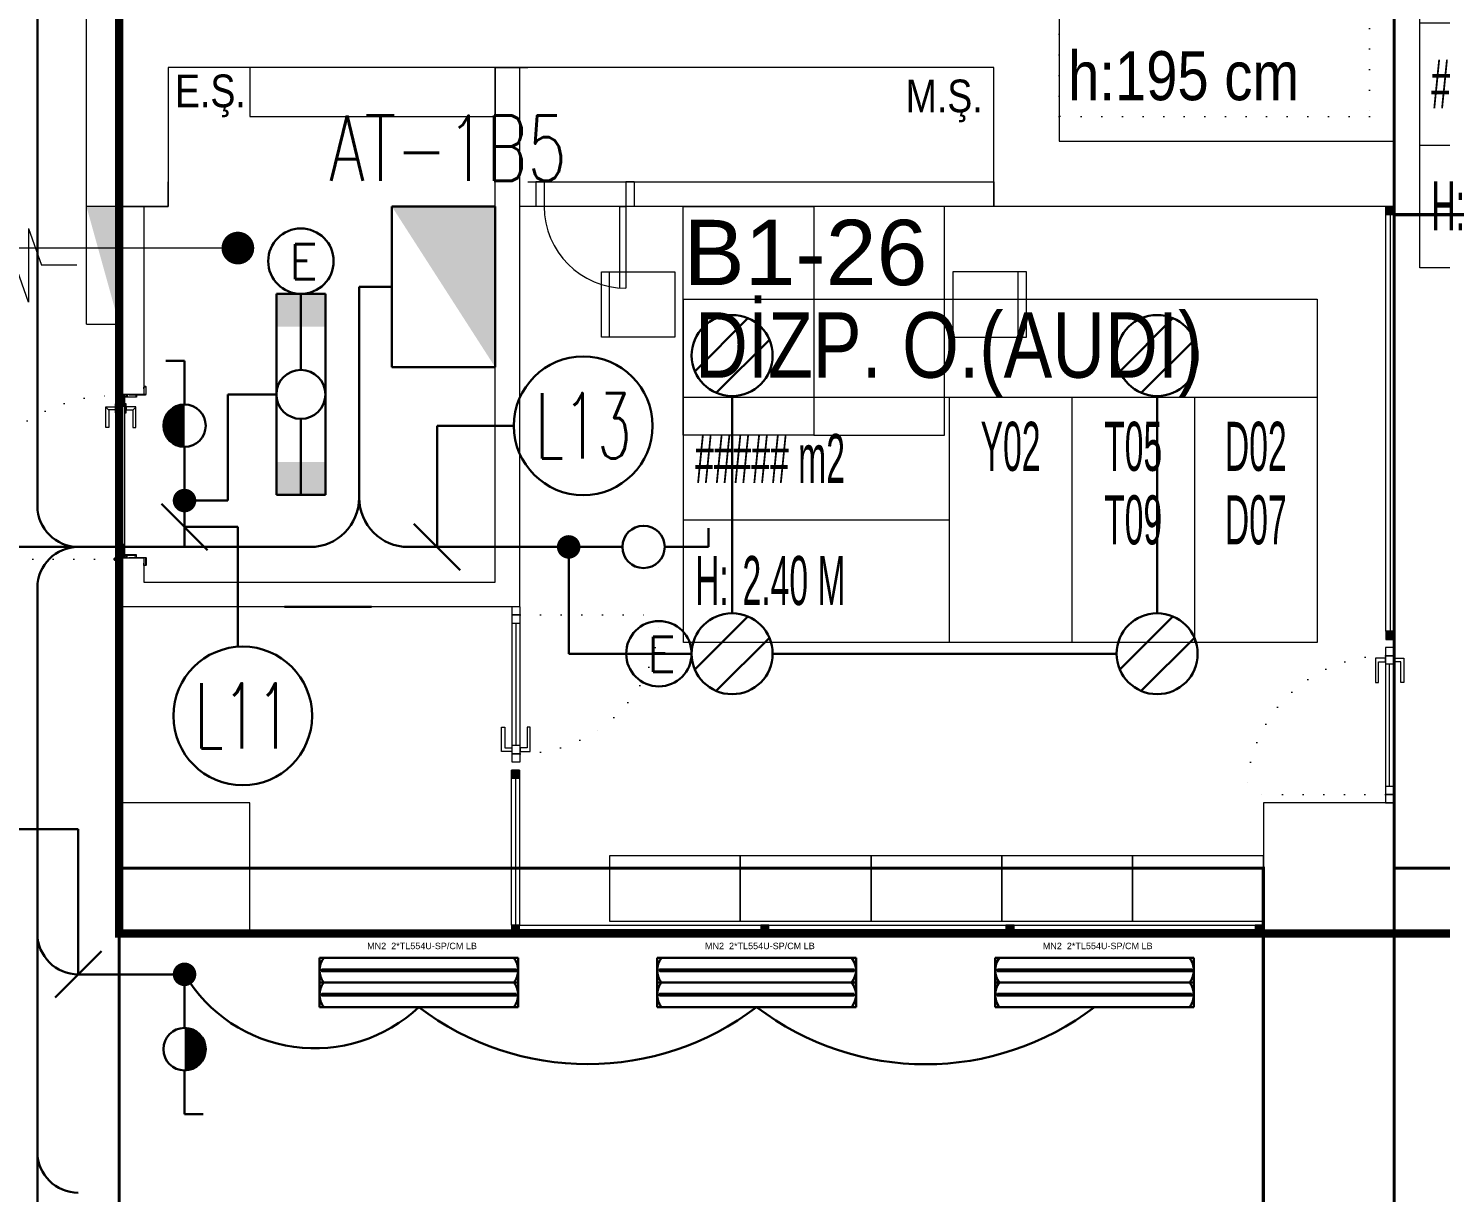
# Model space of a CAD drawing. Header units: metres. Extents: x -13316 to 152404, y -3899 to 30226.
# Drawn here: x 64704 to 65569, y 1761 to 2474 of the extents above; entities that cross this region are included whole.
import ezdxf
from ezdxf.enums import TextEntityAlignment as Align
from ezdxf.xclip import XClip

# ---------------------------------------------------------------- set-up
doc = ezdxf.new("R2010")
doc.units = ezdxf.units.M
doc.header["$LTSCALE"] = 100
doc.header["$MEASUREMENT"] = 0
doc.header["$XCLIPFRAME"] = 0
doc.header["$PDMODE"] = 1
for name, pattern in [('DOT2', [0.125, 0, -0.125]), ('DOT5', [0.75, 0, -0.75]), ('HIDDEN', [0.375, 0.25, -0.125])]:
    doc.linetypes.add(name, pattern=pattern)
doc.layers.get('0').update_dxf_attribs({"color": 9, "lineweight": 9})
for name, color, linetype, lineweight in [('00', 9, 'Continuous', 9), ('01', 9, 'Continuous', 9), ('05', 9, 'Continuous', 9), ('06B', 9, 'Continuous', 9), ('06D', 9, 'Continuous', 9), ('10', 9, 'Continuous', 9), ('15', 9, 'Continuous', 9), ('20', 9, 'DOT2', 9), ('21', 9, 'Continuous', 9), ('21_mahal200', 9, 'Continuous', 9), ('32-ekipman', 9, 'Continuous', 9), ('E-2x18W GÖMME PL COMPACT FLUORESAN ARMATÜR', 7, 'Continuous', 30), ('E-2x36 W SIVAÜSTÜ FLUORESAN ARMATÜR (ETANŞ)', 7, 'Continuous', 30), ('E-2x54 W SIVAÜSTÜ FLUORESAN YÜKSEK TAVAN ARMATÜRÜ', 7, 'Continuous', 30), ('E-ACİL AYDINLATMA KİTİ', 7, 'Continuous', 30), ('E-ANAHTAR', 7, 'Continuous', 30), ('E-ANAHTAR (ETANŞ)', 7, 'Continuous', 30), ('E-AYDINLATMA VE PRİZ PANOSU', 7, 'Continuous', 30), ('E-KABLO', 7, 'Continuous', 30), ('E-LINYE', 7, 'Continuous', 30)]:
    doc.layers.add(name, color=color, linetype=linetype, lineweight=lineweight)
doc.styles.add('Arial', font='arial.ttf', dxfattribs={"height": 2.5})
doc.styles.add('E-YAZI', font='txttw.shx')
doc.styles.add('MuuM_TEXT-STANDART', font='ARIALN.TTF')
doc.dimstyles.new('MuuM_DIM200', dxfattribs={"dimscale": 20, "dimtxt": 2, "dimasz": 1, "dimexe": 1, "dimexo": 1, "dimgap": 1, "dimtad": 1, "dimdec": 1, "dimrnd": 0.5, "dimdsep": 46, "dimtxsty": 'MuuM_TEXT-STANDART', "dimblk": 'ARCHTICK', "dimcen": 0, "dimdle": 0.15, "dimclrd": 256, "dimclre": 256, "dimclrt": 256, "dimadec": 0, "dimazin": 0, "dimtfac": 5, "dimtdec": 1, "dimtix": 1, "dimtmove": 2, "dimatfit": 3, "dimldrblk": 'DOT', "dimfxl": 3, "dimfxlon": 1, "dimtolj": 1, "dimlwd": -1, "dimlwe": -1, "dimarcsym": 0})

# ---------------------------------------------------------------- blocks, each defined once
blk = doc.blocks.new('100_2x18W GÖMME PL COMPACT FLUORESAN ARMATÜR')
at = {"layer": 'E-2x18W GÖMME PL COMPACT FLUORESAN ARMATÜR', "color": 7}
for p, q in [((-1.426, -0.605), (0.605, 1.426)), ((-0.605, -1.426), (1.426, 0.605))]:
    blk.add_line(p, q, dxfattribs=at)
at = {"layer": 'E-2x18W GÖMME PL COMPACT FLUORESAN ARMATÜR', "color": 4}
blk.add_circle((0, 0), 1.549, dxfattribs=at)
blk = doc.blocks.new('100_2x36 W SIVAÜSTÜ FLUORESAN ARMATÜR (ETANŞ)')
at = {"layer": 'E-2x36 W SIVAÜSTÜ FLUORESAN ARMATÜR (ETANŞ)', "color": 4}
for p, q in [((-6.15, 1.5), (6.15, 1.5)), ((-6.15, 1.5), (-6.15, -1.5)), ((6.15, 1.5), (6.15, -1.5)), ((-1.5, 0), (-6.15, 0)), ((1.5, 0), (6.15, 0)), ((-6.15, -1.5), (6.15, -1.5))]:
    blk.add_line(p, q, dxfattribs=at)
blk.add_circle((0, 0), 1.5, dxfattribs=at)
for points in [[(-4.15, 1.5), (-4.15, -1.5), (-6.15, 1.5), (-6.15, -1.5)], [(4.15, 1.5), (4.15, -1.5), (6.15, 1.5), (6.15, -1.5)]]:
    blk.add_solid(points, dxfattribs=at)
blk = doc.blocks.new('100_ANAHTAR (ETANŞ)')
at = {"layer": 'E-ANAHTAR (ETANŞ)', "color": 4}
for p, q in [((0, 5.345), (-0.714, 5.345)), ((0, 3.673), (0, 5.345)), ((0, 2.053), (0, 0))]:
    blk.add_line(p, q, dxfattribs=at)
at = {"layer": 'E-ANAHTAR (ETANŞ)', "color": 4, "const_width": 0.81}
blk.add_lwpolyline([(0, 3.268, 0.414214), (-0.405, 2.863, 0.414214), (0, 2.458, 0.414214)], format="xyb", dxfattribs=at)
at = {"layer": 'E-ANAHTAR (ETANŞ)', "color": 4}
blk.add_circle((0, 2.863), 0.81, dxfattribs=at)
blk = doc.blocks.new('100_ANAHTAR')
at = {"layer": 'E-ANAHTAR', "color": 4}
for p, q in [((0, 5.345), (-0.714, 5.345)), ((0, 3.673), (0, 5.345)), ((0, 2.053), (0, 0))]:
    blk.add_line(p, q, dxfattribs=at)
blk.add_circle((0, 2.863), 0.81, dxfattribs=at)
blk = doc.blocks.new('100_ACİL AYDINLATMA KİTİ')
at = {"layer": 'E-ACİL AYDINLATMA KİTİ', "color": 3}
blk.add_circle((0, 0), 1.251, dxfattribs=at)
at = {"layer": 'E-ACİL AYDINLATMA KİTİ', "color": 3, "style": 'E-YAZI'}
blk.add_text('E', height=1.34, dxfattribs=at).set_placement((-0.448, -0.694))
blk = doc.blocks.new('100_AYDINLATMA VE PRİZ PANOSU')
at = {"layer": 'E-AYDINLATMA VE PRİZ PANOSU', "color": 4}
for p, q in [((-3.072, 3.948), (3.072, 3.948)), ((-3.072, 0), (-3.072, 3.948)), ((3.072, 3.948), (3.072, 0)), ((3.072, 0), (-3.072, 0))]:
    blk.add_line(p, q, dxfattribs=at)
blk.add_solid([(3.072, 0), (-3.072, 0), (-3.072, 3.948)], dxfattribs=at)
blk = doc.blocks.new('2x54 W SIVAÜSTÜ FLUORESAN YÜKSEK TAVAN ARMATÜRÜ')
at = {"layer": 'E-2x54 W SIVAÜSTÜ FLUORESAN YÜKSEK TAVAN ARMATÜRÜ', "color": 4}
for p, q in [((-60.8, 15), (-60.8, -15)), ((-60.8, 15), (60.8, 15)), ((60.8, 15), (60.8, 0)), ((-60, 0), (-15, 0)), ((15, 0), (60, 0)), ((60.8, 0), (60.8, -15)), ((-60.8, -15), (60.8, -15))]:
    blk.add_line(p, q, dxfattribs=at)
at = {"layer": 'E-2x54 W SIVAÜSTÜ FLUORESAN YÜKSEK TAVAN ARMATÜRÜ', "color": 7}
for p, q in [((-60.8, 0), (60.8, 0)), ((-59.27, 8.01), (59.32, 8.01)), ((-59.16, 7.01), (59.44, 7)), ((-59.27, -6.99), (59.32, -6.99)), ((-59.16, -7.99), (59.44, -8))]:
    blk.add_line(p, q, dxfattribs=at)
for centre in [(-59.23, 7.63), (-59.23, 7.33), (59.36, 7.63), (59.36, 7.33), (-59.23, -7.37), (-59.23, -7.67), (59.36, -7.37), (59.36, -7.67)]:
    blk.add_circle(centre, 0.11, dxfattribs=at)
for centre, radius, start, end in [((-48.66, 7.5), 12.14, 141.85995, 218.14005), ((48.66, 7.5), 12.14, 321.85995, 38.14005), ((-59.12, 7.51), 0.515, 106.86737, 266.76121), ((-59.32, 7.49), 0.519, 289.2244, 84.40418), ((59.47, 7.51), 0.515, 106.86737, 266.76121), ((59.27, 7.49), 0.519, 289.2244, 84.40418), ((-48.66, -7.5), 12.14, 141.85995, 218.14005), ((-59.12, -7.49), 0.515, 106.86737, 266.76121), ((-59.32, -7.51), 0.519, 289.2244, 84.40418), ((48.66, -7.5), 12.14, 321.85995, 38.14005), ((59.47, -7.49), 0.515, 106.86737, 266.76121), ((59.27, -7.51), 0.519, 289.2244, 84.40418)]:
    blk.add_arc(centre, radius, start, end, dxfattribs=at)
at = {"layer": 'E-2x54 W SIVAÜSTÜ FLUORESAN YÜKSEK TAVAN ARMATÜRÜ', "color": 7, "style": 'Arial'}
blk.add_text('MN2  2*TL554U-SP/CM LB', height=3.9508, dxfattribs=at).set_placement((-31.61, 20.4))
blk = doc.blocks.new('p-kolon_80x80')
blk.add_lwpolyline([(-40, -40), (40, -40), (40, 40), (-40, 40)], close=True)
blk = doc.blocks.new('1.bod.mimari.elk')
at = {"layer": '01'}
blk.add_lwpolyline([(8420, -6585), (8420, -6500), (8420, -6460), (8420, -6150), (9220, -6150), (9220, -6190), (8470, -6190), (8470, -6460), (9015, -6460), (9015, -6545), (9220, -6545), (9220, -6585), (8975, -6585), (8975, -6500), (8470, -6500)], dxfattribs=at)
for p in [(8480, -6990), (9180, -6990)]:
    blk.add_blockref('p-kolon_80x80', p, dxfattribs=at)
blk = doc.blocks.new('p-işyeri')
at = {"color": 0, "const_width": 2}
blk.add_lwpolyline([(200, 0), (200, 700), (-200, 700), (-200, 0)], close=True, dxfattribs=at)
blk = doc.blocks.new('gr-p-birim')
blk.add_lwpolyline([(-0.5, -0.5), (0.5, -0.5), (0.5, 0.5), (-0.5, 0.5)], close=True)
blk = doc.blocks.new('gr-p-barel kilitli kapı kolu')
at = {"flags": 128}
for points in [[(-0.9, 0.8), (-0.9, 4.9), (-11.7, 4.9), (-11.7, 6.7), (0.9, 6.7), (0.9, 0.8)], [(-0.8, 5), (0.8, 6.6)]]:
    blk.add_lwpolyline(points, dxfattribs=at)
blk.add_lwpolyline([(-2.75, 0), (-2.75, 0.7), (2.75, 0.7), (2.75, 0)])
blk.add_lwpolyline([(-1.3, 0.7), (1.3, 0.7), (1.3, 0.8), (-1.3, 0.8)], close=True)
blk = doc.blocks.new('prf-scr2')
at = {"linetype": 'DOT2', "ltscale": 10}
blk.add_line((0, 0.19), (0, -1.06), dxfattribs=at)
for p, q in [((0.09, -0.24), (-0.09, -0.2)), ((-0.09, -0.24), (0.09, -0.28)), ((0.09, -0.32), (-0.09, -0.28)), ((-0.09, -0.32), (0.09, -0.36)), ((0.09, -0.4), (-0.09, -0.36)), ((-0.09, -0.4), (0.09, -0.44)), ((0.09, -0.48), (-0.09, -0.44)), ((-0.09, -0.48), (0.09, -0.52)), ((0.09, -0.56), (-0.09, -0.52)), ((-0.09, -0.56), (0.09, -0.6)), ((0.09, -0.64), (-0.09, -0.6)), ((-0.09, -0.64), (0.09, -0.68)), ((0.09, -0.72), (-0.09, -0.68)), ((-0.09, -0.72), (0.09, -0.76)), ((0.06, -0.84), (-0.08, -0.76)), ((-0.07, -0.8), (0.06, -0.84)), ((0.09, -0.17), (0, -0.15)), ((0, -0.18), (0.09, -0.2))]:
    blk.add_line(p, q)
blk.add_lwpolyline([(0.23, 0), (-0.23, 0), (-0.23, -0.01), (-0.12, -0.14), (0.12, -0.14), (0.23, -0.01), (0.23, 0)], close=True)
for points in [[(0.23, -0.01), (-0.23, -0.01)], [(-0.09, -0.14), (-0.09, -0.2), (-0.12, -0.22), (-0.12, -0.23), (-0.09, -0.24), (-0.09, -0.28), (-0.12, -0.3), (-0.12, -0.31), (-0.09, -0.32), (-0.09, -0.36), (-0.12, -0.38), (-0.12, -0.39), (-0.09, -0.4), (-0.09, -0.44), (-0.12, -0.46), (-0.12, -0.46), (-0.09, -0.48), (-0.09, -0.52), (-0.12, -0.54), (-0.12, -0.54), (-0.09, -0.56), (-0.09, -0.6), (-0.12, -0.62), (-0.12, -0.62), (-0.09, -0.64), (-0.09, -0.68), (-0.12, -0.69), (-0.12, -0.7), (-0.09, -0.72), (-0.09, -0.73), (-0.08, -0.76), (-0.1, -0.77), (-0.1, -0.78), (-0.07, -0.8), (-0.01, -0.94), (0, -0.95), (0.01, -0.94), (0.08, -0.76), (0.09, -0.76), (0.12, -0.74), (0.12, -0.73), (0.09, -0.72), (0.09, -0.68), (0.12, -0.66), (0.12, -0.66), (0.09, -0.64), (0.09, -0.6), (0.12, -0.58), (0.12, -0.58), (0.09, -0.56), (0.09, -0.52), (0.12, -0.5), (0.12, -0.5), (0.09, -0.48), (0.09, -0.44), (0.12, -0.43), (0.12, -0.42), (0.09, -0.4), (0.09, -0.36), (0.12, -0.35), (0.12, -0.34), (0.09, -0.32), (0.09, -0.28), (0.12, -0.27), (0.12, -0.26), (0.09, -0.24), (0.09, -0.2), (0.12, -0.19), (0.12, -0.18), (0.09, -0.17), (0.09, -0.14)]]:
    blk.add_lwpolyline(points)
blk = doc.blocks.new('K-SAC-01')
at = {"layer": '10'}
for points in [[(-4.6, 16.2, -0.414214), (-4.5, 16.3), (-0.1, 16.3, -0.414214), (0, 16.2), (0, 5.9), (0.2, 5.9), (0.2, 16.2, 0.414214), (-0.1, 16.5), (-4.5, 16.5, 0.414214), (-4.8, 16.2), (-4.8, 15.3, 0.414214), (-4.5, 15), (-3.4, 15), (-3.4, 15.2), (-4.5, 15.2, -0.414214), (-4.6, 15.3)], [(0.2, 10.3, -0.414214), (0.5, 10.6), (1.5, 10.6, -0.414214), (1.8, 10.3), (1.8, 3.9, -0.414214), (1.5, 3.6, -0.414214), (1.2, 3.9), (1.2, 4.8), (0.2, 4.8), (0.2, -1.2, -0.414214), (-0.1, -1.5), (-4.5, -1.5, -0.414214), (-4.8, -1.2), (-4.8, -0.3, -0.414214), (-4.5, 0), (-3.4, 0), (-3.4, -0.2), (-4.5, -0.2, 0.414214), (-4.6, -0.3), (-4.6, -1.2, 0.414214), (-4.5, -1.3), (-0.1, -1.3, 0.414214), (0, -1.2), (0, 5), (1.4, 5), (1.4, 3.9, 0.414214), (1.5, 3.8, 0.414214), (1.6, 3.9), (1.6, 10.3, 0.414214), (1.5, 10.4), (0.5, 10.4, 0.414214), (0.4, 10.3), (0.4, 9.4), (0.2, 9.4)], [(99.8, 10.3, 0.414214), (99.5, 10.6), (98.5, 10.6, 0.414214), (98.2, 10.3), (98.2, 3.9, 0.414214), (98.5, 3.6, 0.414214), (98.8, 3.9), (98.8, 4.8), (99.8, 4.8), (99.8, -1.2, 0.414214), (100.1, -1.5), (104.5, -1.5, 0.414214), (104.8, -1.2), (104.8, -0.3, 0.414214), (104.5, 0), (103.4, 0), (103.4, -0.2), (104.5, -0.2, -0.414214), (104.6, -0.3), (104.6, -1.2, -0.414214), (104.5, -1.3), (100.1, -1.3, -0.414214), (100, -1.2), (100, 5), (98.6, 5), (98.6, 3.9, -0.414214), (98.5, 3.8, -0.414214), (98.4, 3.9), (98.4, 10.3, -0.414214), (98.5, 10.4), (99.5, 10.4, -0.414214), (99.6, 10.3), (99.6, 9.4), (99.8, 9.4)], [(104.6, 16.2, 0.414214), (104.5, 16.3), (100.1, 16.3, 0.414214), (100, 16.2), (100, 5.9), (99.8, 5.9), (99.8, 16.2, -0.414214), (100.1, 16.5), (104.5, 16.5, -0.414214), (104.8, 16.2), (104.8, 15.3, -0.414214), (104.5, 15), (103.4, 15), (103.4, 15.2), (104.5, 15.2, 0.414214), (104.6, 15.3)], [(-0.38, -2.01), (1, -1.37), (1, 1.5), (1.2, 1.5), (1.2, -1.5), (-0.27, -2.18, -14.796002)]]:
    blk.add_lwpolyline(points, format="xyb", close=True, dxfattribs=at)
for points in [[(98.8, 0.15), (98.8, 2.15), (99.1, 2.15), (99.1, 3.19), (1.5, 3.19), (1.5, 2.15), (1.8, 2.15), (1.8, 0.15), (1.5, 0.15), (1.5, 1.85), (1.2, 1.85), (1.2, 3.49), (99.4, 3.49), (99.4, 1.85), (99.1, 1.85), (99.1, 0.15)], [(98.8, 2.15), (98.8, 0.15), (99.4, 0.15), (99.4, -1.5), (1.2, -1.5), (1.2, 0.15), (1.8, 0.15), (1.8, 2.15), (2.1, 2.15), (2.1, -0.15), (1.5, -0.15), (1.5, -1.2), (99.1, -1.2), (99.1, -0.15), (98.5, -0.15), (98.5, 2.15), (98.8, 2.15)]]:
    blk.add_lwpolyline(points, dxfattribs=at)
for points in [[(2.1, 3), (8.1, 3), (8.1, -1), (2.1, -1)], [(2.4, 2.7), (7.8, 2.7), (7.8, -0.7), (2.4, -0.7)], [(98.5, 3), (92.5, 3), (92.5, -1), (98.5, -1)], [(98.2, 2.7), (92.8, 2.7), (92.8, -0.7), (98.2, -0.7)]]:
    blk.add_lwpolyline(points, close=True, dxfattribs=at)
blk.add_circle((-0.95, -2.5), 0.55, dxfattribs=at)
at = {"layer": '20', "linetype": 'HIDDEN'}
for points in [[(-0.2, -1.3), (-0.2, 0), (-1.7, 0), (-1.7, -1.3)], [(-0.4, -1.99), (-0.4, -0.2), (-1.5, -0.2), (-1.5, -1.99)]]:
    blk.add_lwpolyline(points, dxfattribs=at)
at = {"layer": '20'}
blk.add_lwpolyline([(-0.95, -2.5), (-0.95, -102.85)], dxfattribs=at)
blk.add_arc((-0.95, -2.5), 100.35, 270, 1.51314, dxfattribs=at)
at = {"layer": '06B'}
blk.add_blockref('gr-p-barel kilitli kapı kolu', (91.4, 3.51), dxfattribs=at)
at = {"layer": '06B', "xscale": -1, "rotation": 180}
blk.add_blockref('gr-p-barel kilitli kapı kolu', (91.4, -1.51), dxfattribs=at)
at = {"layer": '10', "xscale": -1, "rotation": 90}
blk.add_blockref('prf-scr2', (1.5, 1), dxfattribs=at)
at = {"layer": '10', "rotation": 270}
blk.add_blockref('prf-scr2', (99.1, 1.22), dxfattribs=at)
blk = doc.blocks.new('p-al-01')
at = {"layer": '06B'}
for points in [[(27.05, 4.35), (27.05, 10.6), (42.05, 10.6), (42.05, 8.72), (29.3, 8.72), (29.3, 8.72), (29.3, 4.35), (27.05, 4.35)], [(27.05, -0.65), (27.05, -6.9), (42.05, -6.9), (42.05, -5.03), (29.3, -5.03), (29.3, -5.03), (29.3, -0.65), (27.05, -0.65)]]:
    blk.add_lwpolyline(points, dxfattribs=at)
at = {"layer": '06D'}
for p, q in [((115.67, 4.35), (28.8, 4.35)), ((28.8, -0.65), (115.67, -0.65))]:
    blk.add_line(p, q, dxfattribs=at)
at = {"layer": '10'}
for points in [[(25.67, -0.65), (25.67, 4.35), (20.67, 4.35), (20.67, -0.65)], [(30.67, -0.65), (30.67, 4.35), (25.67, 4.35), (25.67, -0.65)], [(110.67, -0.65), (110.67, 4.35), (105.67, 4.35), (105.67, -0.65)], [(115.67, -0.65), (115.67, 4.35), (110.67, 4.35), (110.67, -0.65)]]:
    blk.add_lwpolyline(points, close=True, dxfattribs=at)
at = {"layer": '15'}
blk.add_lwpolyline([(105.67, 1.85), (30.67, 1.85)], dxfattribs=at)
at = {"layer": '20'}
blk.add_lwpolyline([(110.67, -0.65), (110.67, -85.65)], dxfattribs=at)
blk.add_arc((110.67, -0.65), 85, 180, 270, dxfattribs=at)
blk = doc.blocks.new('prf-10x10')
blk.add_lwpolyline([(-5, -5), (5, -5), (5, 5), (-5, 5)], close=True)
at = {"color": 255}
blk.add_solid([(-5, -5), (5, -5), (-5, 5), (5, 5)], dxfattribs=at)
at = {"layer": '10'}
blk.add_point((0, 0), dxfattribs=at)
blk = doc.blocks.new('YD-72-20')
at = {"linetype": 'Continuous'}
for p, q in [((0, 0.7139), (-0.0282, 0.6343)), ((0, 0.7139), (0.0282, 0.6343)), ((0, 0.4335), (0, 0.7139)), ((0.225, 0.3547), (0, 0.4335)), ((-0.225, 0.3547), (0.225, 0.3547)), ((-0.225, 0.3547), (0, 0.276)), ((0, 0.058), (0, 0.276)), ((0.36, 0), (-0.36, 0)), ((0.36, 0), (0.36, -0.2))]:
    blk.add_line(p, q, dxfattribs=at)
blk.add_solid([(0.36, -0.2), (-0.36, 0), (-0.36, -0.2)])
blk = doc.blocks.new('b1 yan.dol')
at = {"xscale": -100, "yscale": 100, "zscale": 100, "rotation": 90}
blk.add_blockref('YD-72-20', (64420, -17502.42), dxfattribs=at)
blk = doc.blocks.new('p-sandalye')
blk.add_line((-45, 20), (-45, -20))
blk.add_lwpolyline([(-5, 20), (-50, 20), (-50, -20), (-5, -20)], close=True)
blk.add_point((0, 0.11))
blk = doc.blocks.new('p-masa_servis')
at = {"linetype": 'DOT5'}
blk.add_lwpolyline([(0, 0), (0, 0)], dxfattribs=at)
blk.add_lwpolyline([(0, 0), (0, -80), (140, -80), (140, 0)], close=True)
for p, rotation in [((60, 0), 270), ((50, -110.11), 2.073722e-10)]:
    blk.add_blockref('p-sandalye', p, dxfattribs=dict(rotation=rotation))
blk = doc.blocks.new('_ArchTick')
at = {"color": 0, "linetype": 'ByBlock', "const_width": 0.15}
blk.add_lwpolyline([(-0.5, -0.5), (0.5, 0.5)], dxfattribs=at)
blk = doc.blocks.new('_Dot')
at = {"color": 0, "linetype": 'ByBlock', "lineweight": -2}
blk.add_line((-0.5, 0), (-1, 0), dxfattribs=at)
at = {"color": 0, "linetype": 'ByBlock', "const_width": 0.5}
blk.add_lwpolyline([(-0.25, 0, 1), (0.25, 0, 1)], format="xyb", close=True, dxfattribs=at)
blk = doc.blocks.new('0_roomno2')
blk.add_lwpolyline([(19.375, -10.5), (0, -10.5), (0, 0), (19.375, 0)], close=True)
for points in [[(0, -3), (19.375, -3)], [(8.125, -3), (8.125, -10.5)], [(11.875, -3), (11.875, -10.5)], [(15.625, -3), (15.625, -10.5)], [(0, -6.75), (8.125, -6.75)]]:
    blk.add_lwpolyline(points)
at = {"style": 'MuuM_TEXT-STANDART', "width": 0.6}
blk.add_text('H:', height=1.5, dxfattribs=at).set_placement((0.35, -8.608), align=Align.MIDDLE_LEFT)
at = {"style": 'Arial'}
blk.add_attdef('ODANO', (0, 1.17), '', height=2, dxfattribs=at)
blk.add_attdef('MEKANADI', text='', height=2, dxfattribs=at).set_placement((0.35, -3), align=Align.BOTTOM_LEFT)
at = {"style": 'MuuM_TEXT-STANDART', "width": 0.6}
for tag, p in [('YER01', (10, -4.5)), ('TAVAN01', (13.75, -4.5)), ('DUVAR01', (17.5, -4.5)), ('YER02', (10, -6.75)), ('TAVAN02', (13.75, -6.75)), ('DUVAR02', (17.5, -6.75)), ('YER03', (10, -9)), ('TAVAN03', (13.75, -9)), ('DUVAR03', (17.5, -9))]:
    blk.add_attdef(tag, text='', height=1.5, dxfattribs=at).set_placement(p, align=Align.MIDDLE_CENTER)
for tag, p in [('M2', (0.35, -4.875)), ('TEMIZTAVANYUKSEKLIGI', (1.8, -8.608))]:
    blk.add_attdef(tag, text='', height=1.5, dxfattribs=at).set_placement(p, align=Align.MIDDLE_LEFT)
blk = doc.blocks.new('ttttttttttttt')
for points in [[(3983.49, -30733.6), (3983.49, -30748.6)], [(3988.49, -30733.6), (3983.49, -30733.6)], [(3988.49, -30733.6), (3988.49, -30748.6)], [(4043.49, -30733.6), (4038.49, -30733.6)], [(4038.49, -30733.6), (4038.49, -30748.6)], [(4043.49, -30733.6), (4043.49, -30748.6)], [(3988.49, -30748.6), (3983.49, -30748.6)], [(4034.49, -30748.6), (3988.49, -30748.6)], [(4034.49, -30748.6), (4034.49, -30798.6)], [(4034.49, -30748.6), (4038.49, -30748.6)], [(4043.49, -30748.6), (4038.49, -30748.6)], [(4038.49, -30748.6), (4038.49, -30798.6)]]:
    blk.add_lwpolyline(points)
blk.add_arc((4038.49, -30748.6), 50, 180, 270)
blk = doc.blocks.new('1.bod.mimari1.elk')
at = {"layer": '00'}
for p, q in [((8670, -6500), (8690, -6500)), ((8685, -6500), (8685, -6830)), ((8470, -6585), (8470, -6570)), ((8670, -6815), (8670, -6570)), ((8690, -6570), (8975, -6570)), ((8975, -6570), (8975, -6585)), ((8440, -6700), (8440, -6585)), ((8440, -6585), (8470, -6585)), ((8455, -6585), (8455, -6700)), ((8975, -6585), (8685, -6585)), ((8455, -6700), (8440, -6700)), ((8440, -6830), (8440, -6800)), ((8440, -6800), (8455, -6800)), ((8455, -6800), (8455, -6815)), ((8455, -6815), (8670, -6815)), ((8455, -6830), (8440, -6830)), ((8685, -6830), (8455, -6830)), ((8455, -6830), (8455, -6830))]:
    blk.add_line(p, q, dxfattribs=at)
blk.add_lwpolyline([(8670, -6500), (8670, -6570)], dxfattribs=at)
at = {"layer": '01'}
blk.add_lwpolyline([(8420, -6500), (8420, -6500), (8420, -6460), (8420, -6150), (9220, -6150), (9220, -6190), (8470, -6190), (8470, -6460), (9015, -6460), (9015, -6545), (9220, -6545), (9220, -6585), (8975, -6585), (8975, -6500), (8470, -6500), (8470, -6585), (8420, -6585), (8420, -6500)], dxfattribs=at)
at = {"layer": '06D'}
for points in [[(8670, -6500), (8520, -6500), (8520, -6530), (8670, -6530), (8670, -6500)], [(8670, -6500), (8520, -6500), (8520, -6530), (8670, -6530), (8670, -6500)], [(8680, -7025), (9135, -7025)], [(8680, -7030), (9135, -7030)]]:
    blk.add_lwpolyline(points, dxfattribs=at)
for points in [[(9215, -6585), (9220, -6585), (9220, -6845), (9215, -6845)], [(8680, -6930), (8685, -6930), (8685, -7025), (8680, -7025)]]:
    blk.add_lwpolyline(points, close=True, dxfattribs=at)
at = {"layer": '15'}
for points in [[(9217.5, -6590), (9217.5, -6845)], [(8682.5, -6935), (8682.5, -7025)], [(8680, -7027.5), (9135, -7027.5)]]:
    blk.add_lwpolyline(points, dxfattribs=at)
at = {"layer": '20', "ltscale": 2, "const_width": 5}
blk.add_lwpolyline([(9920, -7030), (8440, -7030), (8440, -6150), (9920, -6150)], close=True, dxfattribs=at)
at = {"layer": '20'}
blk.add_lwpolyline([(9015, -6350), (9205, -6350), (9205, -6530), (9015, -6530)], close=True, dxfattribs=at)
blk.add_blockref('ttttttttttttt', (4711.51, 24163.6))
at = {"xscale": -1, "rotation": 270}
blk.add_blockref('K-SAC-01', (8440, -6800), dxfattribs=at)
for p, rotation in [((8684.6, -6945.67), 90), ((9215.4, -6834.33), 270)]:
    blk.add_blockref('p-al-01', p, dxfattribs=dict(rotation=rotation))
at = {"layer": '05'}
ref = blk.add_blockref('p-masa_servis', (8785, -6585), dxfattribs=dict(at, xscale=-1, rotation=90))
XClip(ref).set_block_clipping_path([(-55.5106706136, -84.5585723777), (163.3295749435, 61.9818189005)])
ref = blk.add_blockref('p-masa_servis', (8945, -6585), dxfattribs=dict(at, rotation=270))
XClip(ref).set_block_clipping_path([(-55.5106706136, -84.5585723777), (163.3295749435, 61.9818189005)])
at = {"layer": '05', "xscale": 40, "yscale": 80, "rotation": 270}
for p in [(8780, -7002.5), (8860, -7002.5), (8940, -7002.5), (9020, -7002.5), (9100, -7002.5)]:
    blk.add_blockref('gr-p-birim', p, dxfattribs=at)
at = {"layer": '06D', "color": 89, "linetype": 'HIDDEN', "true_color": 0x2e4d23, "rotation": 90}
for p in [(9920, -6390), (9920, -6790), (9140, -7190), (9920, -7190)]:
    blk.add_blockref('p-işyeri', p, dxfattribs=at)
at = {"layer": '10', "extrusion": (0, 0, -1), "xscale": -0.5, "yscale": 0.5, "zscale": -1, "rotation": 270}
for p in [(-9217.5, -6587.5), (-9217.5, -6847.5), (-8682.5, -6932.5), (-8682.5, -7027.5)]:
    blk.add_blockref('prf-10x10', p, dxfattribs=at)
at = {"layer": '10', "xscale": 0.5, "yscale": 0.5, "rotation": 90}
for p in [(9217.5, -6847.5), (8682.5, -7027.5), (8835, -7027.5), (8985, -7027.5), (9137.5, -7027.5)]:
    blk.add_blockref('prf-10x10', p, dxfattribs=at)
at = {"layer": '21_mahal200'}
ref = blk.add_blockref('0_roomno2', (9235.73, -6412.52), dxfattribs=dict(at, xscale=20, yscale=20, zscale=20))
ref.add_attrib('ODANO', 'B1-25', (9235.73, -6403.88), dxfattribs={"layer": '0', "height": 40, "style": 'Arial'})
ref.add_attrib('MEKANADI', 'Y.G.H.', dxfattribs={"layer": '0', "height": 40, "style": 'Arial'}).set_placement((9242.73, -6472.52), align=Align.BOTTOM_LEFT)
ref.add_attrib('M2', '#### m2', dxfattribs={"layer": '0', "height": 30, "style": 'MuuM_TEXT-STANDART', "width": 0.6}).set_placement((9242.73, -6510.02), align=Align.MIDDLE_LEFT)
ref.add_attrib('TEMIZTAVANYUKSEKLIGI', '2.90 M', dxfattribs={"layer": '0', "height": 30, "style": 'MuuM_TEXT-STANDART', "width": 0.6}).set_placement((9271.73, -6584.68), align=Align.MIDDLE_LEFT)
ref.add_attrib('YER01', 'Y01', dxfattribs={"layer": '0', "height": 30, "style": 'MuuM_TEXT-STANDART', "width": 0.6}).set_placement((9435.73, -6502.52), align=Align.MIDDLE_CENTER)
ref.add_attrib('TAVAN01', 'T09', dxfattribs={"layer": '0', "height": 30, "style": 'MuuM_TEXT-STANDART', "width": 0.6}).set_placement((9510.73, -6502.52), align=Align.MIDDLE_CENTER)
ref.add_attrib('DUVAR01', 'D07', dxfattribs={"layer": '0', "height": 30, "style": 'MuuM_TEXT-STANDART', "width": 0.6}).set_placement((9585.73, -6502.52), align=Align.MIDDLE_CENTER)
ref = blk.add_blockref('0_roomno2', (8785.34, -6641.81), dxfattribs=dict(at, xscale=20, yscale=20, zscale=20))
ref.add_attrib('ODANO', 'B1-26', (8785.34, -6633.16), dxfattribs={"layer": '0', "height": 40, "style": 'Arial'})
ref.add_attrib('MEKANADI', 'DİZP. O.(AUDI)', dxfattribs={"layer": '0', "height": 40, "style": 'Arial', "width": 0.8}).set_placement((8792.34, -6701.81), align=Align.BOTTOM_LEFT)
ref.add_attrib('M2', '##### m2', dxfattribs={"layer": '0', "height": 30, "style": 'MuuM_TEXT-STANDART', "width": 0.6}).set_placement((8792.34, -6739.31), align=Align.MIDDLE_LEFT)
ref.add_attrib('TEMIZTAVANYUKSEKLIGI', '2.40 M', dxfattribs={"layer": '0', "height": 30, "style": 'MuuM_TEXT-STANDART', "width": 0.6}).set_placement((8821.34, -6813.96), align=Align.MIDDLE_LEFT)
ref.add_attrib('YER01', 'Y02', dxfattribs={"layer": '0', "height": 30, "style": 'MuuM_TEXT-STANDART', "width": 0.6}).set_placement((8985.34, -6731.81), align=Align.MIDDLE_CENTER)
ref.add_attrib('TAVAN01', 'T05', dxfattribs={"layer": '0', "height": 30, "style": 'MuuM_TEXT-STANDART', "width": 0.6}).set_placement((9060.34, -6731.81), align=Align.MIDDLE_CENTER)
ref.add_attrib('DUVAR01', 'D02', dxfattribs={"layer": '0', "height": 30, "style": 'MuuM_TEXT-STANDART', "width": 0.6}).set_placement((9135.34, -6731.81), align=Align.MIDDLE_CENTER)
ref.add_attrib('TAVAN02', 'T09', dxfattribs={"layer": '0', "height": 30, "style": 'MuuM_TEXT-STANDART', "width": 0.6}).set_placement((9060.34, -6776.81), align=Align.MIDDLE_CENTER)
ref.add_attrib('DUVAR02', 'D07', dxfattribs={"layer": '0', "height": 30, "style": 'MuuM_TEXT-STANDART', "width": 0.6}).set_placement((9135.34, -6776.81), align=Align.MIDDLE_CENTER)
at = {"layer": '32-ekipman'}
blk.add_blockref('b1 yan.dol', (-56000, 10881.42), dxfattribs=at)
at = {"layer": '21', "style": 'MuuM_TEXT-STANDART'}
for s, height, p in [('h:195 cm', 30, (9020.53, -6519.94)), ('E.Ş.', 20, (8474.18, -6524.22)), ('M.Ş.', 20, (8921.17, -6527.33))]:
    blk.add_text(s, height=height, dxfattribs=at).set_placement(p)
at = {"layer": '21_mahal200'}
blk.add_leader([(8512.63, -6610.45), (8350.71, -6610.45)], dimstyle='MuuM_DIM200', override={"dimasz": 1, "dimfxl": 10}, dxfattribs=at)

msp = doc.modelspace()

# ---------------------------------------------------------------- linework, layer by layer
at = {"layer": 'E-KABLO', "color": 5}
for p, q in [((64710, 2181.62), (64710, 2800)), ((64926.83, 2315.85), (64906.83, 2315.85)), ((64906.83, 2315.85), (64906.83, 2186.62)), ((64735, 2156.62), (64056.88, 2156.62)), ((64876.83, 2156.62), (64735, 2156.62)), ((64710, 1920), (64710, 2131.62)), ((64710, 1920), (64710, 1786.3)), ((64710, 1786.3), (64710, 1585))]:
    msp.add_line(p, q, dxfattribs=at)
at = {"layer": 'E-KABLO', "color": 6}
for p, q in [((64856.19, 2250), (64826.42, 2250)), ((64826.42, 2250), (64826.42, 2185)), ((65135, 2116.03), (65135, 2248.97)), ((65395, 2116.03), (65395, 2248.97)), ((64800, 2185), (64826.42, 2185)), ((64800, 2185), (64800, 2156.62)), ((64936.83, 2156.62), (65034.95, 2156.62)), ((65035, 2156.62), (65035, 2091.25)), ((65110.22, 2091.25), (65035, 2091.25)), ((65159.78, 2091.25), (65370.22, 2091.25)), ((64800, 1895), (64735, 1895))]:
    msp.add_line(p, q, dxfattribs=at)
at = {"layer": 'E-KABLO', "color": 4, "linetype": 'Continuous', "const_width": 7.2}
for points in [[(64803.6, 2185, 1), (64796.4, 2185, 1)], [(65035, 2160.22, 1), (65035, 2153.02, 1)], [(64803.6, 1895, 1), (64796.4, 1895, 1)]]:
    msp.add_lwpolyline(points, format="xyb", close=True, dxfattribs=at)
at = {"layer": 'E-KABLO', "color": 5}
for centre, radius, start, end in [((64876.83, 2186.62), 30, 270, 0), ((64735, 2181.62), 25, 180, 270), ((64735, 2131.62), 25, 90, 180), ((64735, 1786.3), 25, 180, 270)]:
    msp.add_arc(centre, radius, start, end, dxfattribs=at)
at = {"layer": 'E-KABLO', "color": 6}
for centre, radius, start, end in [((64936.83, 2186.62), 30, 180, 270), ((64735, 1920), 25, 180, 270), ((64879.68, 1942.44), 92.74, 210.76989, 313.34317), ((65046.67, 2009.92), 169.94, 232.55163, 307.44837), ((65253.33, 2009.79), 169.84, 232.52541, 307.47459)]:
    msp.add_arc(centre, radius, start, end, dxfattribs=at)
at = {"layer": 'E-LINYE', "color": 7, "linetype": 'Continuous'}
for p, q in [((64954.45, 2156.62), (64954.45, 2230.76)), ((65001.45, 2230.76), (64954.45, 2230.76)), ((64814.14, 2154.72), (64785.86, 2183)), ((64968.59, 2142.48), (64940.31, 2170.77)), ((64800, 2168.86), (64832.66, 2168.86)), ((64832.66, 2168.86), (64832.66, 2095.53)), ((64914.44, 2120), (64861.25, 2120)), ((64686.8, 1983.91), (64735, 1983.91)), ((64735, 1983.91), (64735, 1895)), ((64749.14, 1909.14), (64720.86, 1880.86))]:
    msp.add_line(p, q, dxfattribs=at)
for centre in [(65043.89, 2230.76), (64835.6, 2053.18)]:
    msp.add_circle(centre, 42.44, dxfattribs=at)

# ---------------------------------------------------------------- block references
at = {"layer": '06D'}
for name in ['1.bod.mimari.elk', '1.bod.mimari1.elk']:
    msp.add_blockref(name, (56320, 8950), dxfattribs=at)
at = {"layer": 'E-2x18W GÖMME PL COMPACT FLUORESAN ARMATÜR', "xscale": 16, "yscale": 16, "zscale": 16}
for p in [(65135, 2273.75), (65395, 2273.75), (65135, 2091.25), (65395, 2091.25)]:
    msp.add_blockref('100_2x18W GÖMME PL COMPACT FLUORESAN ARMATÜR', p, dxfattribs=at)
at = {"layer": 'E-2x36 W SIVAÜSTÜ FLUORESAN ARMATÜR (ETANŞ)', "xscale": 10, "yscale": 10, "zscale": 10, "rotation": 89.99999999999997}
msp.add_blockref('100_2x36 W SIVAÜSTÜ FLUORESAN ARMATÜR (ETANŞ)', (64871.19, 2250), dxfattribs=at)
at = {"layer": 'E-2x54 W SIVAÜSTÜ FLUORESAN YÜKSEK TAVAN ARMATÜRÜ', "color": 6}
for p in [(64943.33, 1890), (65150, 1890), (65356.67, 1890)]:
    msp.add_blockref('2x54 W SIVAÜSTÜ FLUORESAN YÜKSEK TAVAN ARMATÜRÜ', p, dxfattribs=at)
at = {"layer": 'E-ACİL AYDINLATMA KİTİ', "xscale": 16, "yscale": 16, "zscale": 16}
for p in [(64871.19, 2331.52), (65090.2, 2091.25)]:
    msp.add_blockref('100_ACİL AYDINLATMA KİTİ', p, dxfattribs=at)
at = {"layer": 'E-ANAHTAR', "xscale": 16, "yscale": 16, "zscale": 16, "rotation": 270.0000000000265}
msp.add_blockref('100_ANAHTAR', (65035, 2156.62), dxfattribs=at)
at = {"layer": 'E-ANAHTAR (ETANŞ)', "xscale": 16, "yscale": 16, "zscale": 16}
msp.add_blockref('100_ANAHTAR (ETANŞ)', (64800, 2185), dxfattribs=at)
at = {"layer": 'E-ANAHTAR (ETANŞ)', "xscale": 16, "yscale": 16, "zscale": 16, "rotation": 180}
msp.add_blockref('100_ANAHTAR (ETANŞ)', (64800, 1895), dxfattribs=at)
at = {"layer": 'E-AYDINLATMA VE PRİZ PANOSU', "xscale": -16, "yscale": 16, "zscale": 16, "rotation": 90}
msp.add_blockref('100_AYDINLATMA VE PRİZ PANOSU', (64990, 2315.85), dxfattribs=at)

# ---------------------------------------------------------------- texts
at = {"layer": 'E-AYDINLATMA VE PRİZ PANOSU', "color": 4, "style": 'E-YAZI', "width": 0.7}
msp.add_text('AT-1B5', height=40, dxfattribs=at).set_placement((64888.6, 2380.67))
at = {"layer": 'E-LINYE', "color": 3, "linetype": 'Continuous', "style": 'E-YAZI', "width": 0.6}
for s, p in [('L13', (65043.89, 2230.76)), ('L11', (64835.6, 2053.18))]:
    msp.add_text(s, height=40, dxfattribs=at).set_placement(p, align=Align.MIDDLE_CENTER)

doc.saveas('drawing.dxf')
